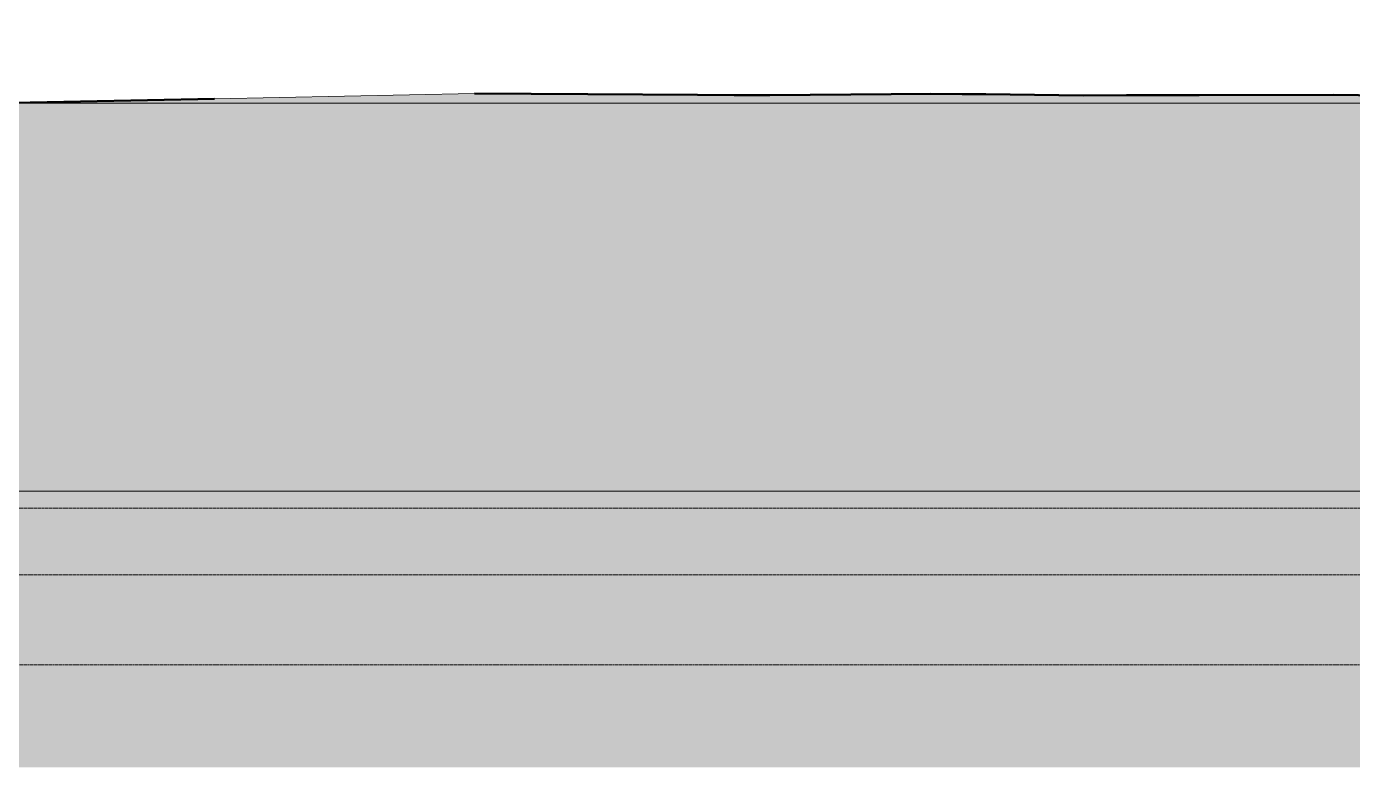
# Model space of a CAD drawing. Header units: inches. Extents: x 1750 to 8392, y -297 to 660.
# Drawn here: x 6185.9 to 6602.6, y -238.8 to -6 of the extents above; entities that cross this region are included whole.
import ezdxf

# ---------------------------------------------------------------- set-up
doc = ezdxf.new("R2010")
doc.units = ezdxf.units.IN
doc.header["$MEASUREMENT"] = 0
doc.linetypes.add('Aligning Line 1_8_', pattern=[0.25, 0.125, -0.125])
doc.linetypes.add('Grid Line 1_2_', pattern=[0.875, 0.5, -0.125, 0.125, -0.125])
for name, color, linetype, lineweight in [('0-4', 50, 'Continuous', 5), ('A-FLOR-LEVL-1', 51, 'Grid Line 1_2_', 9), ('C-TOPO', 7, 'Continuous', 9), ('C-TOPO-1', 250, 'Continuous', 50), ('G-ANNO-SYMB', 111, 'Aligning Line 1_8_', 9), ('G-ANNO-SYMB-1', 147, 'Aligning Line 1_8_', 9)]:
    doc.layers.add(name, color=color, linetype=linetype, lineweight=lineweight)

# ---------------------------------------------------------------- blocks, each defined once
blk = doc.blocks.new('CTR  - Topography_rvt-2-BUILDING ELEVATION - NORTH')
at = {"layer": 'C-TOPO'}
h = blk.add_hatch(dxfattribs=at)
h.set_pattern_fill('FP_39', color=256, style=0, pattern_type=2)
h.set_pattern_definition([(0, (12, 0), (24, 24), [24, -24]), (0, (12, 9), (24, 24), [24, -24]), (0, (12, 18), (24, 24), [24, -24]), (90, (15, 21), (-24, 24), [24, -24]), (90, (24, 21), (-24, 24), [24, -24]), (90, (33, 21), (-24, 24), [24, -24])])
h.paths.add_polyline_path([(-12266.27, -238.77), (-9756.5, -238.77), (-9756.5, -5.97), (-9850.93, -12.8), (-9884.03, -18), (-9993.08, -25.01), (-10043.15, -28.41), (-10085.62, -27.08), (-10085.62, -27.08), (-10090.52, -26.93), (-10093.89, -27.25), (-10098.38, -27.25), (-10127.62, -30), (-10150.81, -29.98), (-10171.39, -29.95), (-10408.3, -27.43), (-10466.25, -27.56), (-10486.95, -27.6), (-10517.54, -27.24), (-10524.96, -27.24), (-10534.89, -27.12), (-10585.35, -27.54), (-10642.59, -27.26), (-10678.15, -26.98), (-10823.04, -29.95), (-10860.56, -30), (-12280.07, -30), (-12280.07, -238.77), (-12266.59, -238.77)], flags=0)
for p, q in [((-10816.99, -29.82), (-10874.46, -28.49)), ((-10823.04, -29.95), (-10759.96, -28.66)), ((-10678.15, -26.98), (-10759.96, -28.66)), ((-10642.59, -27.26), (-10678.15, -26.98)), ((-10642.59, -27.26), (-10608.1, -27.4)), ((-10608.1, -27.4), (-10596.55, -27.49)), ((-10585.35, -27.54), (-10596.55, -27.49)), ((-10547.26, -27.22), (-10585.35, -27.54)), ((-10547.26, -27.22), (-10534.89, -27.12)), ((-10534.89, -27.12), (-10524.96, -27.24)), ((-10517.54, -27.24), (-10524.96, -27.24)), ((-10486.95, -27.6), (-10517.54, -27.24)), ((-10486.95, -27.6), (-10473.28, -27.56)), ((-10450.41, -27.55), (-10473.28, -27.56)), ((-10450.41, -27.55), (-10408.3, -27.43)), ((-10408.3, -27.43), (-10318.31, -28.39)), ((-10816.88, -29.82), (-10816.99, -29.82))]:
    blk.add_line(p, q, dxfattribs=at)
at = {"layer": 'C-TOPO-1'}
for p, q in [((-10759.96, -28.66), (-10823.04, -29.95)), ((-10642.59, -27.26), (-10678.15, -26.98)), ((-10608.1, -27.4), (-10642.59, -27.26)), ((-10596.55, -27.49), (-10608.1, -27.4)), ((-10585.35, -27.54), (-10596.55, -27.49)), ((-10547.26, -27.22), (-10585.35, -27.54)), ((-10534.89, -27.12), (-10547.26, -27.22)), ((-10524.96, -27.24), (-10534.89, -27.12)), ((-10517.54, -27.24), (-10524.96, -27.24)), ((-10486.95, -27.6), (-10517.54, -27.24)), ((-10473.28, -27.56), (-10486.95, -27.6)), ((-10450.41, -27.55), (-10473.28, -27.56)), ((-10408.3, -27.43), (-10450.41, -27.55)), ((-10318.31, -28.39), (-10408.3, -27.43))]:
    blk.add_line(p, q, dxfattribs=at)
blk = doc.blocks.new('CTR - 1st Phase -Stairs _ Elevators_rvt-2-BUILDING ELEVATION - NORTH')
at = {"layer": 'A-FLOR-LEVL-1'}
for p, q in [((-12376.81, -30), (-9659.78, -30)), ((-12376.81, -152), (-9659.78, -152))]:
    blk.add_line(p, q, dxfattribs=at)
at = {"layer": 'G-ANNO-SYMB-1'}
blk.add_line((-9756.5, -206.49), (-12280.07, -206.49), dxfattribs=at)

msp = doc.modelspace()

# ---------------------------------------------------------------- linework, layer by layer
at = {"layer": 'A-FLOR-LEVL-1'}
for p, q in [((4628.8196, -30), (7344.3503, -30)), ((4628.8196, -152), (7344.3503, -152))]:
    msp.add_line(p, q, dxfattribs=at)
at = {"layer": 'G-ANNO-SYMB'}
for p, q in [((7248.3819, -157.3105), (4724.8059, -157.3105)), ((7248.3819, -178.2392), (4724.8059, -178.2392))]:
    msp.add_line(p, q, dxfattribs=at)

# ---------------------------------------------------------------- block references
at = {"layer": '0-4'}
for name in ['CTR - 1st Phase -Stairs _ Elevators_rvt-2-BUILDING ELEVATION - NORTH', 'CTR  - Topography_rvt-2-BUILDING ELEVATION - NORTH']:
    msp.add_blockref(name, (17004.8786, 0), dxfattribs=at)

doc.saveas('drawing.dxf')
